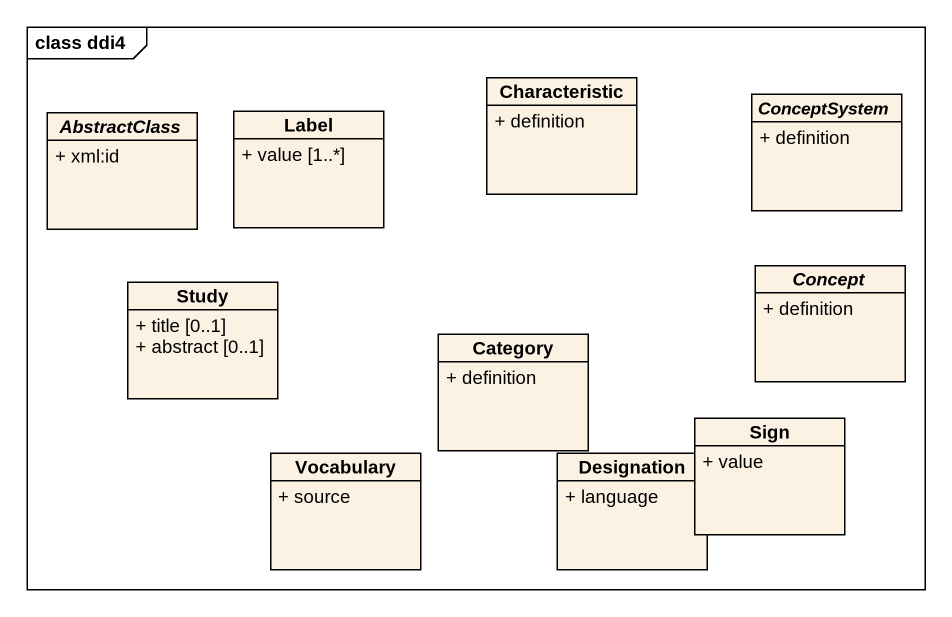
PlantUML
@startuml
mainframe class ddi4
hide circle
hide empty members
skinparam classAttributeIconSize 0
class Characteristic {
  + definition
}
abstract class ConceptSystem {
  + definition
}
abstract class AbstractClass {
  + xml:id
}
class "Label" as Label_ {
  + value [1..*]
}
class Study {
  + title [0..1]
  + abstract [0..1]
}
class Category {
  + definition
}
abstract class Concept {
  + definition
}
class Vocabulary {
  + source
}
class Designation {
  + language
}
class Sign {
  + value
}
@enduml
